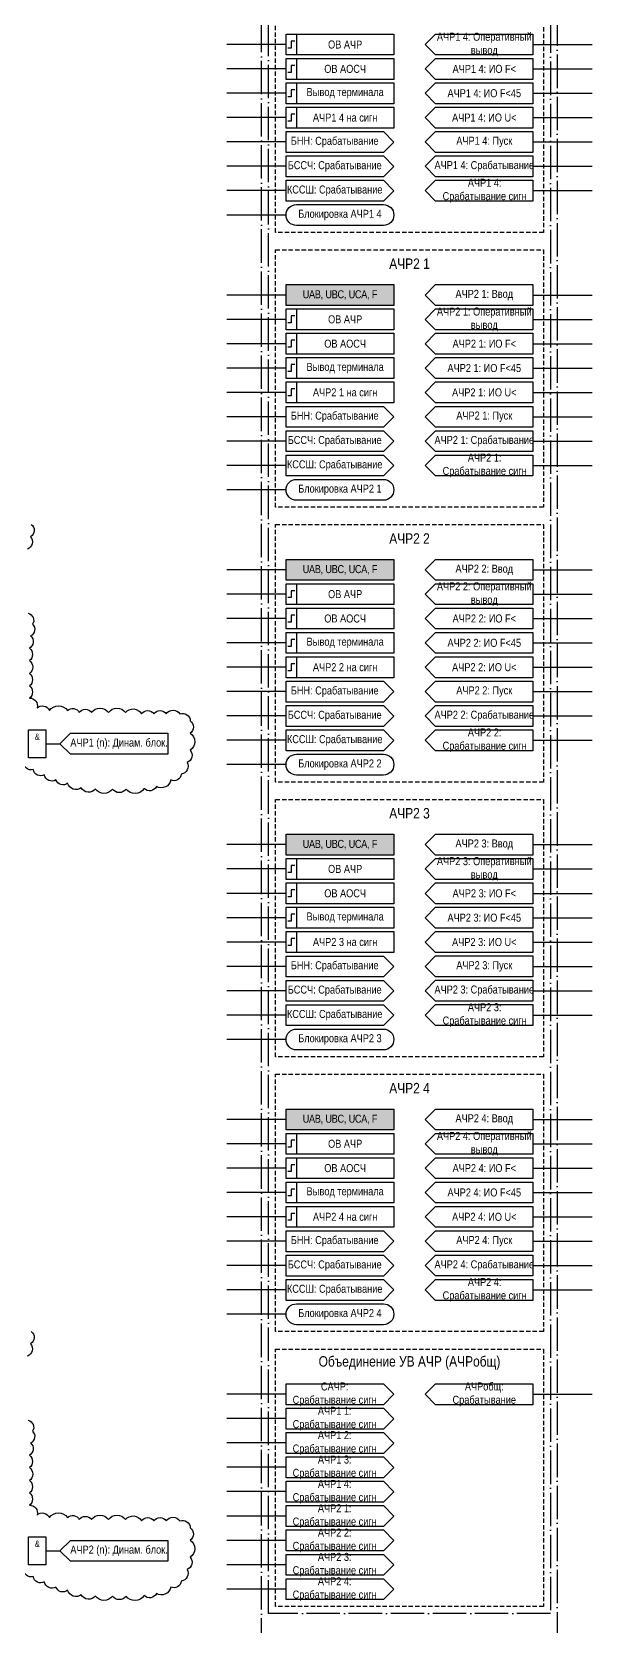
# Model space of a CAD drawing. Header units: millimetres. Extents: x -1311 to 1381, y -299 to 1200.
# Drawn here: x -1010.1 to -849, y 254.3 to 712.6 of the extents above; entities that cross this region are included whole.
import ezdxf

# ---------------------------------------------------------------- set-up
doc = ezdxf.new("R2010")
doc.units = ezdxf.units.MM
doc.linetypes.add('ACAD_ISO04W100', pattern=[30, 24, -3, 0, -3])
doc.linetypes.add('штриховая2', pattern=[0.375, 0.25, -0.125])
doc.layers.add('TEXT', color=7, linetype='Continuous', lineweight=25, true_color=0xffffff)
doc.layers.add('Основная', color=7, linetype='Continuous')
doc.styles.add('2.5_Gost_RD', font='ARIALN.TTF', dxfattribs={"height": 2.5})
doc.styles.add('3.5_Gost_RD', font='ARIALN.TTF', dxfattribs={"height": 3.5})

msp = doc.modelspace()

# ---------------------------------------------------------------- hatches: boundary and pattern name
at = {"ltscale": 100, "true_color": 0xf7941d}
h = msp.add_hatch(color=30, dxfattribs=at)
h.dxf.hatch_style = 1
h.paths.add_polyline_path([(-937, 640), (-906, 640), (-906, 634), (-937, 634)])
h = msp.add_hatch(color=30, dxfattribs=at)
h.dxf.hatch_style = 1
h.paths.add_polyline_path([(-937, 561), (-906, 561), (-906, 555), (-937, 555)])
h = msp.add_hatch(color=30, dxfattribs=at)
h.dxf.hatch_style = 1
h.paths.add_polyline_path([(-937, 482), (-906, 482), (-906, 476), (-937, 476)])
h = msp.add_hatch(color=30, dxfattribs=at)
h.dxf.hatch_style = 1
h.paths.add_polyline_path([(-937, 403), (-906, 403), (-906, 397), (-937, 397)])

# ---------------------------------------------------------------- linework, layer by layer
at = {"ltscale": 100}
for p, q in [((-937, 709), (-954, 709)), ((-866, 709), (-849, 709)), ((-937, 702), (-954, 702)), ((-866, 702), (-849, 702)), ((-937, 695), (-954, 695)), ((-866, 695), (-849, 695)), ((-937, 688), (-954, 688)), ((-866, 688), (-849, 688)), ((-937, 681), (-954, 681)), ((-866, 681), (-849, 681)), ((-937, 674), (-954, 674)), ((-866, 674), (-849, 674)), ((-937, 667), (-954, 667)), ((-866, 667), (-849, 667)), ((-937, 660), (-954, 660)), ((-937, 637), (-954, 637)), ((-866, 637), (-849, 637)), ((-937, 630), (-954, 630)), ((-866, 630), (-849, 630)), ((-937, 623), (-954, 623)), ((-866, 623), (-849, 623)), ((-937, 616), (-954, 616)), ((-866, 616), (-849, 616)), ((-937, 609), (-954, 609)), ((-866, 609), (-849, 609)), ((-937, 602), (-954, 602)), ((-866, 602), (-849, 602)), ((-937, 595), (-954, 595)), ((-866, 595), (-849, 595)), ((-937, 588), (-954, 588)), ((-866, 588), (-849, 588)), ((-937, 581), (-954, 581)), ((-937, 558), (-954, 558)), ((-866, 558), (-849, 558)), ((-937, 551), (-954, 551)), ((-866, 551), (-849, 551)), ((-937, 544), (-954, 544)), ((-866, 544), (-849, 544)), ((-937, 537), (-954, 537)), ((-866, 537), (-849, 537)), ((-937, 530), (-954, 530)), ((-866, 530), (-849, 530)), ((-937, 523), (-954, 523)), ((-866, 523), (-849, 523)), ((-937, 516), (-954, 516)), ((-866, 516), (-849, 516)), ((-937, 509), (-954, 509)), ((-866, 509), (-849, 509)), ((-937, 502), (-954, 502)), ((-937, 479), (-954, 479)), ((-866, 479), (-849, 479)), ((-937, 472), (-954, 472)), ((-866, 472), (-849, 472)), ((-937, 465), (-954, 465)), ((-866, 465), (-849, 465)), ((-937, 458), (-954, 458)), ((-866, 458), (-849, 458)), ((-937, 451), (-954, 451)), ((-866, 451), (-849, 451)), ((-937, 444), (-954, 444)), ((-866, 444), (-849, 444)), ((-937, 437), (-954, 437)), ((-866, 437), (-849, 437)), ((-937, 430), (-954, 430)), ((-866, 430), (-849, 430)), ((-937, 423), (-954, 423)), ((-937, 400), (-954, 400)), ((-866, 400), (-849, 400)), ((-937, 393), (-954, 393)), ((-866, 393), (-849, 393)), ((-937, 386), (-954, 386)), ((-866, 386), (-849, 386)), ((-937, 379), (-954, 379)), ((-866, 379), (-849, 379)), ((-937, 372), (-954, 372)), ((-866, 372), (-849, 372)), ((-937, 365), (-954, 365)), ((-866, 365), (-849, 365)), ((-937, 358), (-954, 358)), ((-866, 358), (-849, 358)), ((-937, 351), (-954, 351)), ((-866, 351), (-849, 351)), ((-937, 344), (-954, 344)), ((-937, 321), (-954, 321)), ((-866, 321), (-849, 321)), ((-937, 314), (-954, 314)), ((-937, 307), (-954, 307)), ((-937, 300), (-954, 300)), ((-937, 293), (-954, 293)), ((-937, 286), (-954, 286)), ((-937, 279), (-954, 279)), ((-937, 272), (-954, 272)), ((-937, 265), (-954, 265))]:
    msp.add_line(p, q, dxfattribs=at)
at = {"color": 251, "linetype": 'ACAD_ISO04W100', "lineweight": 30, "ltscale": 0.4, "true_color": 0x58595b}
for points in [[(-944, 1178), (-859, 1178), (-859, -116), (-944, -116)], [(-942, 1055), (-861, 1055), (-861, 258), (-942, 258)]]:
    msp.add_lwpolyline(points, close=True, dxfattribs=at)
at = {"linetype": 'штриховая2', "ltscale": 5}
for points in [[(-940, 729), (-863, 729), (-863, 655), (-940, 655)], [(-940, 650), (-863, 650), (-863, 576), (-940, 576)], [(-940, 571), (-863, 571), (-863, 497), (-940, 497)], [(-940, 492), (-863, 492), (-863, 418), (-940, 418)], [(-940, 413), (-863, 413), (-863, 339), (-940, 339)], [(-940, 334), (-863, 334), (-863, 260), (-940, 260)]]:
    msp.add_lwpolyline(points, close=True, dxfattribs=at)
at = {"ltscale": 100}
for points in [[(-937, 712), (-934, 712), (-934, 706), (-937, 706)], [(-937, 712), (-906, 712), (-906, 706), (-937, 706)], [(-866, 712), (-866, 706), (-894, 706), (-897, 709), (-894, 712)], [(-937, 705), (-934, 705), (-934, 699), (-937, 699)], [(-937, 705), (-906, 705), (-906, 699), (-937, 699)], [(-894, 705), (-866, 705), (-866, 699), (-894, 699), (-897, 702)], [(-937, 698), (-934, 698), (-934, 692), (-937, 692)], [(-937, 698), (-906, 698), (-906, 692), (-937, 692)], [(-894, 698), (-866, 698), (-866, 692), (-894, 692), (-897, 695)], [(-937, 691), (-934, 691), (-934, 685), (-937, 685)], [(-937, 691), (-906, 691), (-906, 685), (-937, 685)], [(-894, 691), (-866, 691), (-866, 685), (-894, 685), (-897, 688)], [(-894, 684), (-866, 684), (-866, 678), (-894, 678), (-897, 681)], [(-894, 677), (-866, 677), (-866, 671), (-894, 671), (-897, 674)], [(-894, 670), (-866, 670), (-866, 664), (-894, 664), (-897, 667)], [(-937, 640), (-906, 640), (-906, 634), (-937, 634)], [(-866, 640), (-866, 634), (-894, 634), (-897, 637), (-894, 640)], [(-937, 633), (-934, 633), (-934, 627), (-937, 627)], [(-937, 633), (-906, 633), (-906, 627), (-937, 627)], [(-866, 633), (-866, 627), (-894, 627), (-897, 630), (-894, 633)], [(-937, 626), (-934, 626), (-934, 620), (-937, 620)], [(-937, 626), (-906, 626), (-906, 620), (-937, 620)], [(-894, 626), (-866, 626), (-866, 620), (-894, 620), (-897, 623)], [(-937, 619), (-934, 619), (-934, 613), (-937, 613)], [(-937, 619), (-906, 619), (-906, 613), (-937, 613)], [(-894, 619), (-866, 619), (-866, 613), (-894, 613), (-897, 616)], [(-937, 612), (-934, 612), (-934, 606), (-937, 606)], [(-937, 612), (-906, 612), (-906, 606), (-937, 606)], [(-894, 612), (-866, 612), (-866, 606), (-894, 606), (-897, 609)], [(-894, 605), (-866, 605), (-866, 599), (-894, 599), (-897, 602)], [(-894, 598), (-866, 598), (-866, 592), (-894, 592), (-897, 595)], [(-894, 591), (-866, 591), (-866, 585), (-894, 585), (-897, 588)], [(-937, 561), (-906, 561), (-906, 555), (-937, 555)], [(-866, 561), (-866, 555), (-894, 555), (-897, 558), (-894, 561)], [(-937, 554), (-934, 554), (-934, 548), (-937, 548)], [(-937, 554), (-906, 554), (-906, 548), (-937, 548)], [(-866, 554), (-866, 548), (-894, 548), (-897, 551), (-894, 554)], [(-937, 547), (-934, 547), (-934, 541), (-937, 541)], [(-937, 547), (-906, 547), (-906, 541), (-937, 541)], [(-894, 547), (-866, 547), (-866, 541), (-894, 541), (-897, 544)], [(-937, 540), (-934, 540), (-934, 534), (-937, 534)], [(-937, 540), (-906, 540), (-906, 534), (-937, 534)], [(-894, 540), (-866, 540), (-866, 534), (-894, 534), (-897, 537)], [(-937, 533), (-934, 533), (-934, 527), (-937, 527)], [(-937, 533), (-906, 533), (-906, 527), (-937, 527)], [(-894, 533), (-866, 533), (-866, 527), (-894, 527), (-897, 530)], [(-894, 526), (-866, 526), (-866, 520), (-894, 520), (-897, 523)], [(-894, 519), (-866, 519), (-866, 513), (-894, 513), (-897, 516)], [(-894, 512), (-866, 512), (-866, 506), (-894, 506), (-897, 509)], [(-937, 482), (-906, 482), (-906, 476), (-937, 476)], [(-866, 482), (-866, 476), (-894, 476), (-897, 479), (-894, 482)], [(-937, 475), (-934, 475), (-934, 469), (-937, 469)], [(-937, 475), (-906, 475), (-906, 469), (-937, 469)], [(-866, 475), (-866, 469), (-894, 469), (-897, 472), (-894, 475)], [(-937, 468), (-934, 468), (-934, 462), (-937, 462)], [(-937, 468), (-906, 468), (-906, 462), (-937, 462)], [(-894, 468), (-866, 468), (-866, 462), (-894, 462), (-897, 465)], [(-937, 461), (-934, 461), (-934, 455), (-937, 455)], [(-937, 461), (-906, 461), (-906, 455), (-937, 455)], [(-894, 461), (-866, 461), (-866, 455), (-894, 455), (-897, 458)], [(-937, 454), (-934, 454), (-934, 448), (-937, 448)], [(-937, 454), (-906, 454), (-906, 448), (-937, 448)], [(-894, 454), (-866, 454), (-866, 448), (-894, 448), (-897, 451)], [(-894, 447), (-866, 447), (-866, 441), (-894, 441), (-897, 444)], [(-894, 440), (-866, 440), (-866, 434), (-894, 434), (-897, 437)], [(-894, 433), (-866, 433), (-866, 427), (-894, 427), (-897, 430)], [(-937, 403), (-906, 403), (-906, 397), (-937, 397)], [(-866, 403), (-866, 397), (-894, 397), (-897, 400), (-894, 403)], [(-937, 396), (-934, 396), (-934, 390), (-937, 390)], [(-937, 396), (-906, 396), (-906, 390), (-937, 390)], [(-866, 396), (-866, 390), (-894, 390), (-897, 393), (-894, 396)], [(-937, 389), (-934, 389), (-934, 383), (-937, 383)], [(-937, 389), (-906, 389), (-906, 383), (-937, 383)], [(-894, 389), (-866, 389), (-866, 383), (-894, 383), (-897, 386)], [(-937, 382), (-934, 382), (-934, 376), (-937, 376)], [(-937, 382), (-906, 382), (-906, 376), (-937, 376)], [(-894, 382), (-866, 382), (-866, 376), (-894, 376), (-897, 379)], [(-937, 375), (-934, 375), (-934, 369), (-937, 369)], [(-937, 375), (-906, 375), (-906, 369), (-937, 369)], [(-894, 375), (-866, 375), (-866, 369), (-894, 369), (-897, 372)], [(-894, 368), (-866, 368), (-866, 362), (-894, 362), (-897, 365)], [(-894, 361), (-866, 361), (-866, 355), (-894, 355), (-897, 358)], [(-894, 354), (-866, 354), (-866, 348), (-894, 348), (-897, 351)], [(-866, 324), (-866, 318), (-894, 318), (-897, 321), (-894, 324)]]:
    msp.add_lwpolyline(points, close=True, dxfattribs=at)
at = {"lineweight": 30, "ltscale": 100}
for points in [[(-934.5, 710), (-935.5, 710), (-935.5, 708), (-936.5, 708)], [(-934.5, 703), (-935.5, 703), (-935.5, 701), (-936.5, 701)], [(-934.5, 696), (-935.5, 696), (-935.5, 694), (-936.5, 694)], [(-934.5, 689), (-935.5, 689), (-935.5, 687), (-936.5, 687)], [(-934.5, 631), (-935.5, 631), (-935.5, 629), (-936.5, 629)], [(-934.5, 624), (-935.5, 624), (-935.5, 622), (-936.5, 622)], [(-934.5, 617), (-935.5, 617), (-935.5, 615), (-936.5, 615)], [(-934.5, 610), (-935.5, 610), (-935.5, 608), (-936.5, 608)], [(-934.5, 552), (-935.5, 552), (-935.5, 550), (-936.5, 550)], [(-934.5, 545), (-935.5, 545), (-935.5, 543), (-936.5, 543)], [(-934.5, 538), (-935.5, 538), (-935.5, 536), (-936.5, 536)], [(-934.5, 531), (-935.5, 531), (-935.5, 529), (-936.5, 529)], [(-934.5, 473), (-935.5, 473), (-935.5, 471), (-936.5, 471)], [(-934.5, 466), (-935.5, 466), (-935.5, 464), (-936.5, 464)], [(-934.5, 459), (-935.5, 459), (-935.5, 457), (-936.5, 457)], [(-934.5, 452), (-935.5, 452), (-935.5, 450), (-936.5, 450)], [(-934.5, 394), (-935.5, 394), (-935.5, 392), (-936.5, 392)], [(-934.5, 387), (-935.5, 387), (-935.5, 385), (-936.5, 385)], [(-934.5, 380), (-935.5, 380), (-935.5, 378), (-936.5, 378)], [(-934.5, 373), (-935.5, 373), (-935.5, 371), (-936.5, 371)]]:
    msp.add_lwpolyline(points, dxfattribs=at)
at = {"ltscale": 100}
for points in [[(-937, 683.98), (-909, 683.98), (-906, 680.98), (-909, 677.98), (-937, 677.98), (-937, 683.98)], [(-937, 676.98), (-909, 676.98), (-906, 673.98), (-909, 670.98), (-937, 670.98), (-937, 676.98)], [(-937, 669.98), (-909, 669.98), (-906, 666.98), (-909, 663.98), (-937, 663.98), (-937, 669.98)], [(-937, 604.98), (-909, 604.98), (-906, 601.98), (-909, 598.98), (-937, 598.98), (-937, 604.98)], [(-937, 597.98), (-909, 597.98), (-906, 594.98), (-909, 591.98), (-937, 591.98), (-937, 597.98)], [(-937, 590.98), (-909, 590.98), (-906, 587.98), (-909, 584.98), (-937, 584.98), (-937, 590.98)], [(-937, 525.98), (-909, 525.98), (-906, 522.98), (-909, 519.98), (-937, 519.98), (-937, 525.98)], [(-937, 518.98), (-909, 518.98), (-906, 515.98), (-909, 512.98), (-937, 512.98), (-937, 518.98)], [(-937, 511.98), (-909, 511.98), (-906, 508.98), (-909, 505.98), (-937, 505.98), (-937, 511.98)], [(-937, 446.98), (-909, 446.98), (-906, 443.98), (-909, 440.98), (-937, 440.98), (-937, 446.98)], [(-937, 439.98), (-909, 439.98), (-906, 436.98), (-909, 433.98), (-937, 433.98), (-937, 439.98)], [(-937, 432.98), (-909, 432.98), (-906, 429.98), (-909, 426.98), (-937, 426.98), (-937, 432.98)], [(-937, 367.98), (-909, 367.98), (-906, 364.98), (-909, 361.98), (-937, 361.98), (-937, 367.98)], [(-937, 360.98), (-909, 360.98), (-906, 357.98), (-909, 354.98), (-937, 354.98), (-937, 360.98)], [(-937, 353.98), (-909, 353.98), (-906, 350.98), (-909, 347.98), (-937, 347.98), (-937, 353.98)], [(-937, 323.98), (-909, 323.98), (-906, 320.98), (-909, 317.98), (-937, 317.98), (-937, 323.98)], [(-937, 316.98), (-909, 316.98), (-906, 313.98), (-909, 310.98), (-937, 310.98), (-937, 316.98)], [(-937, 309.98), (-909, 309.98), (-906, 306.98), (-909, 303.98), (-937, 303.98), (-937, 309.98)], [(-937, 302.98), (-909, 302.98), (-906, 299.98), (-909, 296.98), (-937, 296.98), (-937, 302.98)], [(-937, 295.98), (-909, 295.98), (-906, 292.98), (-909, 289.98), (-937, 289.98), (-937, 295.98)], [(-937, 288.98), (-909, 288.98), (-906, 285.98), (-909, 282.98), (-937, 282.98), (-937, 288.98)], [(-937, 281.98), (-909, 281.98), (-906, 278.98), (-909, 275.98), (-937, 275.98), (-937, 281.98)], [(-937, 274.98), (-909, 274.98), (-906, 271.98), (-909, 268.98), (-937, 268.98), (-937, 274.98)], [(-937, 267.98), (-909, 267.98), (-906, 264.98), (-909, 261.98), (-937, 261.98), (-937, 267.98)]]:
    msp.add_lwpolyline(points, dxfattribs=at)
for points in [[(-934, 657, -1), (-934, 663), (-909, 663, -1), (-909, 657)], [(-934, 578, -1), (-934, 584), (-909, 584, -1), (-909, 578)], [(-934, 499, -1), (-934, 505), (-909, 505, -1), (-909, 499)], [(-934, 420, -1), (-934, 426), (-909, 426, -1), (-909, 420)], [(-934, 341, -1), (-934, 347), (-909, 347, -1), (-909, 341)]]:
    msp.add_lwpolyline(points, format="xyb", close=True, dxfattribs=at)
at = {"color": 3, "ltscale": 100}
for points in [[(-1010.23, 571.07, -0.520567), (-1010.42, 567.53, -0.520567)], [(-1010.42, 567.53, -0.520567), (-1011.35, 563.98, -0.520567)], [(-1011.16, 545.52, -0.520567), (-1009.86, 542.35, -0.520567), (-1009.86, 542.35, -0.520567), (-1010.42, 538.99, -0.520567)], [(-1010.42, 538.99, -0.520567), (-1010.79, 535.45, -0.520567)], [(-1010.79, 535.45, -0.520567), (-1010.79, 531.9, -0.520567)], [(-1010.79, 531.9, -0.520567), (-1010.79, 528.17, -0.520567)], [(-1010.79, 528.17, -0.520567), (-1010.79, 524.63, -0.520567)], [(-1010.79, 524.63, -0.520567), (-1010.79, 521.09, -0.520567)], [(-1010.79, 521.09, -0.520567), (-1008.55, 518.29, -0.520567), (-1008.55, 518.29, -0.520567), (-1005.01, 517.54, -0.520567), (-1005.01, 517.54, -0.520567), (-999.78, 517.54, -0.520567), (-999.78, 517.54, -0.520567), (-996.43, 516.98, -0.520567), (-996.43, 516.98, -0.520567), (-992.88, 516.98, -0.520567), (-992.88, 516.98, -0.520567), (-988.03, 516.98, -0.520567), (-988.03, 516.98, -0.520567), (-983.18, 516.98, -0.520567), (-983.18, 516.98, -0.520567), (-978.51, 516.61, -0.520567), (-978.51, 516.61, -0.520567), (-974.97, 516.61, -0.520567), (-974.97, 516.61, -0.520567), (-971.42, 516.61, -0.520567), (-971.42, 516.61, -0.520567), (-967.51, 516.61, -0.520567), (-967.51, 516.61, -0.520567), (-964.52, 514.56, -0.520567), (-964.52, 514.56, -0.520567), (-964.52, 511.02, -0.520567), (-964.52, 511.02, -0.520567), (-964.52, 506.17, -0.520567), (-964.52, 506.17, -0.520567), (-965.45, 502.62, -0.520567), (-965.45, 502.62, -0.520567), (-967.13, 499.27, -0.520567), (-967.13, 499.27, -0.520567), (-970.12, 497.59, -0.520567), (-970.12, 497.59, -0.520567), (-974.22, 495.72, -0.520567), (-974.22, 495.72, -0.520567), (-977.77, 495.16, -0.520567), (-977.77, 495.16, -0.520567), (-982.99, 494.98, -0.520567), (-982.99, 494.98, -0.520567), (-986.91, 494.98, -0.520567), (-986.91, 494.98, -0.520567), (-991.76, 494.98, -0.520567), (-991.76, 494.98, -0.520567), (-995.87, 495.35, -0.520567), (-995.87, 495.35, -0.520567), (-999.78, 496.65, -0.520567), (-999.78, 496.65, -0.520567), (-1003.14, 497.59, -0.520567), (-1003.14, 497.59, -0.520567), (-1006.5, 499.08, -0.520567), (-1006.5, 499.08, -0.520567), (-1009.67, 500.57, -0.520567), (-1009.67, 500.57, -0.520567), (-1012.47, 502.81, -0.520567)], [(-1010.42, 335.53, -0.520567), (-1011.35, 331.98, -0.520567)], [(-1010.23, 339.07, -0.520567), (-1010.42, 335.53, -0.520567)], [(-1011.16, 313.52, -0.520567), (-1009.86, 310.35, -0.520567), (-1009.86, 310.35, -0.520567), (-1010.42, 306.99, -0.520567)], [(-1010.42, 306.99, -0.520567), (-1010.79, 303.45, -0.520567)], [(-1010.79, 303.45, -0.520567), (-1010.79, 299.9, -0.520567)], [(-1010.79, 299.9, -0.520567), (-1010.79, 296.17, -0.520567)], [(-1010.79, 296.17, -0.520567), (-1010.79, 292.63, -0.520567)], [(-1010.79, 289.09, -0.520567), (-1008.55, 286.29, -0.520567), (-1008.55, 286.29, -0.520567), (-1005.01, 285.54, -0.520567), (-1005.01, 285.54, -0.520567), (-999.78, 285.54, -0.520567), (-999.78, 285.54, -0.520567), (-996.43, 284.98, -0.520567), (-996.43, 284.98, -0.520567), (-992.88, 284.98, -0.520567), (-992.88, 284.98, -0.520567), (-988.03, 284.98, -0.520567), (-988.03, 284.98, -0.520567), (-983.18, 284.98, -0.520567), (-983.18, 284.98, -0.520567), (-978.51, 284.61, -0.520567), (-978.51, 284.61, -0.520567), (-974.97, 284.61, -0.520567), (-974.97, 284.61, -0.520567), (-971.42, 284.61, -0.520567), (-971.42, 284.61, -0.520567), (-967.51, 284.61, -0.520567), (-967.51, 284.61, -0.520567), (-964.52, 282.56, -0.520567), (-964.52, 282.56, -0.520567), (-964.52, 279.02, -0.520567), (-964.52, 279.02, -0.520567), (-964.52, 274.17, -0.520567), (-964.52, 274.17, -0.520567), (-965.45, 270.62, -0.520567), (-965.45, 270.62, -0.520567), (-967.13, 267.27, -0.520567), (-967.13, 267.27, -0.520567), (-970.12, 265.59, -0.520567), (-970.12, 265.59, -0.520567), (-974.22, 263.72, -0.520567), (-974.22, 263.72, -0.520567), (-977.77, 263.16, -0.520567), (-977.77, 263.16, -0.520567), (-982.99, 262.98, -0.520567), (-982.99, 262.98, -0.520567), (-986.91, 262.98, -0.520567), (-986.91, 262.98, -0.520567), (-991.76, 262.98, -0.520567), (-991.76, 262.98, -0.520567), (-995.87, 263.35, -0.520567), (-995.87, 263.35, -0.520567), (-999.78, 264.65, -0.520567), (-999.78, 264.65, -0.520567), (-1003.14, 265.59, -0.520567), (-1003.14, 265.59, -0.520567), (-1006.5, 267.08, -0.520567), (-1006.5, 267.08, -0.520567), (-1009.67, 268.57, -0.520567), (-1009.67, 268.57, -0.520567), (-1012.47, 270.81, -0.520567)], [(-1010.79, 292.63, -0.520567), (-1010.79, 289.09, -0.520567)]]:
    msp.add_lwpolyline(points, format="xyb", dxfattribs=at)
at = {"color": 6, "ltscale": 100}
for points in [[(-1006, 508), (-1002, 508)], [(-1006, 276), (-1002, 276)]]:
    msp.add_lwpolyline(points, dxfattribs=at)
at = {"layer": 'Основная', "color": 6, "ltscale": 100}
for points in [[(-1011, 512), (-1006, 512), (-1006, 504), (-1011, 504)], [(-971, 511), (-971, 505), (-999, 505), (-1002, 508), (-999, 511)], [(-1011, 280), (-1006, 280), (-1006, 272), (-1011, 272)], [(-971, 279), (-971, 273), (-999, 273), (-1002, 276), (-999, 279)]]:
    msp.add_lwpolyline(points, close=True, dxfattribs=at)

# ---------------------------------------------------------------- texts
at = {"ltscale": 100, "char_height": 2.3, "attachment_point": 5, "style": '2.5_Gost_RD'}
for s, insert, width in [('АЧР1 4: Оперативный вывод', (-880, 709), 28), ('АЧР1 4: ИО F<', (-880, 702), 28), ('АЧР1 4: ИО F<45', (-880, 695), 28), ('АЧР1 4: ИО U<', (-880, 688), 28), ('АЧР1 4: Пуск', (-880, 681), 28), ('АЧР1 4: Срабатывание', (-880, 674), 28), ('Блокировка АЧР1 4', (-921.5, 660), 31), ('АЧР2 1: Ввод', (-880, 637), 28), ('АЧР2 1: Оперативный вывод', (-880, 630), 28), ('АЧР2 1: ИО F<', (-880, 623), 28), ('АЧР2 1: ИО F<45', (-880, 616), 28), ('АЧР2 1: ИО U<', (-880, 609), 28), ('АЧР2 1: Пуск', (-880, 602), 28), ('АЧР2 1: Срабатывание', (-880, 595), 28), ('Блокировка АЧР2 1', (-921.5, 581), 31), ('АЧР2 2: Ввод', (-880, 558), 28), ('АЧР2 2: Оперативный вывод', (-880, 551), 28), ('АЧР2 2: ИО F<', (-880, 544), 28), ('АЧР2 2: ИО F<45', (-880, 537), 28), ('АЧР2 2: ИО U<', (-880, 530), 28), ('АЧР2 2: Пуск', (-880, 523), 28), ('АЧР2 2: Срабатывание', (-880, 516), 28), ('Блокировка АЧР2 2', (-921.5, 502), 31), ('АЧР2 3: Ввод', (-880, 479), 28), ('АЧР2 3: Оперативный вывод', (-880, 472), 28), ('АЧР2 3: ИО F<', (-880, 465), 28), ('АЧР2 3: ИО F<45', (-880, 458), 28), ('АЧР2 3: ИО U<', (-880, 451), 28), ('АЧР2 3: Пуск', (-880, 444), 28), ('АЧР2 3: Срабатывание', (-880, 437), 28), ('Блокировка АЧР2 3', (-921.5, 423), 31), ('АЧР2 4: Ввод', (-880, 400), 28), ('АЧР2 4: Оперативный вывод', (-880, 393), 28), ('АЧР2 4: ИО F<', (-880, 386), 28), ('АЧР2 4: ИО F<45', (-880, 379), 28), ('АЧР2 4: ИО U<', (-880, 372), 28), ('АЧР2 4: Пуск', (-880, 365), 28), ('АЧР2 4: Срабатывание', (-880, 358), 28), ('Блокировка АЧР2 4', (-921.5, 344), 31)]:
    msp.add_mtext(s, dxfattribs=dict(at, insert=insert, width=width))
at = {"color": 0, "ltscale": 100, "char_height": 2.3, "attachment_point": 5, "style": '2.5_Gost_RD'}
for s, insert, width in [('{\\C256;Вывод терминала}', (-920, 695), 28), ('{\\C256;АЧР1 4 на сигн}', (-920, 688), 27.6764), ('{\\C256;БНН: Срабатывание}', (-923, 680.98), 28), ('{\\C256;БССЧ: Срабатывание}', (-923, 673.98), 28), ('{\\C256;АЧР1 4: Срабатывание сигн}', (-879.89, 667), 28), ('{\\C256;КССШ: Срабатывание}', (-923, 666.98), 28), ('{\\C256;Вывод терминала}', (-920, 616), 28), ('{\\C256;АЧР2 1 на сигн}', (-920, 609), 27.6764), ('{\\C256;БНН: Срабатывание}', (-923, 601.98), 28), ('{\\C256;БССЧ: Срабатывание}', (-923, 594.98), 28), ('{\\C256;АЧР2 1: Срабатывание сигн}', (-879.89, 588), 28), ('{\\C256;КССШ: Срабатывание}', (-923, 587.98), 28), ('{\\C256;Вывод терминала}', (-920, 537), 28), ('{\\C256;АЧР2 2 на сигн}', (-920, 530), 27.6764), ('{\\C256;БНН: Срабатывание}', (-923, 522.98), 28), ('{\\C256;БССЧ: Срабатывание}', (-923, 515.98), 28), ('{\\C256;КССШ: Срабатывание}', (-923, 508.98), 28), ('{\\C256;АЧР2 2: Срабатывание сигн}', (-879.89, 509), 28), ('{\\C256;Вывод терминала}', (-920, 458), 28), ('{\\C256;АЧР2 3 на сигн}', (-920, 451), 27.6764), ('{\\C256;БНН: Срабатывание}', (-923, 443.98), 28), ('{\\C256;БССЧ: Срабатывание}', (-923, 436.98), 28), ('{\\C256;КССШ: Срабатывание}', (-923, 429.98), 28), ('{\\C256;АЧР2 3: Срабатывание сигн}', (-879.89, 430), 28), ('{\\C256;Вывод терминала}', (-920, 379), 28), ('{\\C256;АЧР2 4 на сигн}', (-920, 372), 27.6764), ('{\\C256;БНН: Срабатывание}', (-923, 364.98), 28), ('{\\C256;БССЧ: Срабатывание}', (-923, 357.98), 28), ('{\\C256;АЧР2 4: Срабатывание сигн}', (-879.89, 351), 28), ('{\\C256;КССШ: Срабатывание}', (-923, 350.98), 28), ('{\\C256;САЧР: ^JСрабатывание сигн}', (-923, 320.98), 28), ('{\\C256;АЧРобщ: Срабатывание}', (-880, 320.98), 28), ('{\\C256;АЧР1 1: Срабатывание сигн}', (-923, 313.98), 28), ('{\\C256;АЧР1 2: Срабатывание сигн}', (-923, 306.98), 28), ('{\\C256;АЧР1 3: Срабатывание сигн}', (-923, 299.98), 28), ('{\\C256;АЧР1 4: Срабатывание сигн}', (-923, 292.98), 28), ('{\\C256;АЧР2 1: Срабатывание сигн}', (-923, 285.98), 28), ('{\\C256;АЧР2 2: Срабатывание сигн}', (-923, 278.98), 28), ('{\\C256;АЧР2 3: Срабатывание сигн}', (-923, 271.98), 28), ('{\\C256;АЧР2 4: Срабатывание сигн}', (-923, 264.98), 28)]:
    msp.add_mtext(s, dxfattribs=dict(at, insert=insert, width=width))
at = {"color": 30, "ltscale": 100, "char_height": 3, "width": 81, "attachment_point": 5, "style": '3.5_Gost_RD'}
for s, insert in [('АЧР2 1', (-901.5, 646)), ('АЧР2 2', (-901.5, 567)), ('АЧР2 3', (-901.5, 488)), ('АЧР2 4', (-901.5, 409)), ('Объединение УВ АЧР (АЧРобщ)', (-901.5, 330))]:
    msp.add_mtext(s, dxfattribs=dict(at, insert=insert))
at = {"layer": 'TEXT', "color": 0, "ltscale": 100, "char_height": 2.3, "width": 28, "attachment_point": 5, "style": '2.5_Gost_RD'}
for s, insert in [('{\\C256;ОВ АЧР}', (-920, 709)), ('{\\C256;ОВ АОСЧ}', (-920, 702)), ('{\\C256;ОВ АЧР}', (-920, 630)), ('{\\C256;ОВ АОСЧ}', (-920, 623)), ('{\\C256;ОВ АЧР}', (-920, 551)), ('{\\C256;ОВ АОСЧ}', (-920, 544)), ('{\\C256;ОВ АЧР}', (-920, 472)), ('{\\C256;ОВ АОСЧ}', (-920, 465)), ('{\\C256;ОВ АЧР}', (-920, 393)), ('{\\C256;ОВ АОСЧ}', (-920, 386))]:
    msp.add_mtext(s, dxfattribs=dict(at, insert=insert))
at = {"layer": 'TEXT', "ltscale": 100, "char_height": 2.3, "width": 31, "attachment_point": 5, "style": '2.5_Gost_RD'}
for insert in [(-921.5, 637), (-921.5, 558), (-921.5, 479), (-921.5, 400)]:
    msp.add_mtext('{\\T0.95;UAB, UBC, UCA, F}', dxfattribs=dict(at, insert=insert))
at = {"layer": 'Основная', "color": 6, "ltscale": 100, "attachment_point": 5, "style": '2.5_Gost_RD'}
for s, insert, char_height, width in [('&', (-1008.5, 510), 1.8, 5), ('{\\C256;АЧР1 (n): Динам. блок.}', (-985, 508), 2.3, 28), ('&', (-1008.5, 278), 1.8, 5), ('{\\C256;АЧР2 (n): Динам. блок.}', (-985, 276), 2.3, 28)]:
    msp.add_mtext(s, dxfattribs=dict(at, insert=insert, char_height=char_height, width=width))

doc.saveas('drawing.dxf')
